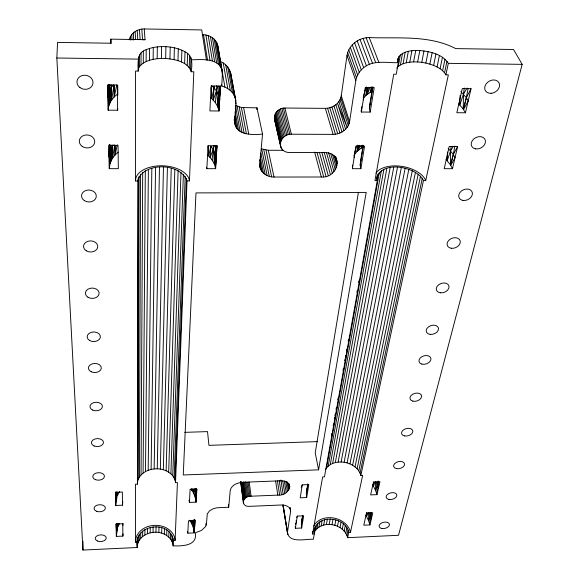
<?xml version="1.0" encoding="UTF-8"?>
<svg xmlns="http://www.w3.org/2000/svg" width="579" height="579" viewBox="0 0 579 579"><rect width="100%" height="100%" fill="white"/><g stroke="black" fill="none" stroke-linecap="round" stroke-linejoin="round"><path stroke-width="0.87" d="M137.295 542.067L135.486 542.147L135.493 484.203L137.411 484.131L137.578 481.692L138.222 178.672C146.386 161.932 180.67 163.184 187.024 180.916L175.531 482.647L177.427 482.575L175.119 540.323L173.331 540.402C169.965 518.495 131.73 524.871 137.288 547.51L82.935 550.05L56.836 58.009L57.567 42.405L110.98 43.237L110.871 39.14L145.025 39.69L144.222 28.95C137.57 28.755 130.622 33.126 129.189 39.857M138.222 178.672L138.012 180.981L135.544 180.988L135.566 71.058L138.229 71.094C138.265 63.162 136.427 52.523 146.197 49.678C152.4 47.051 159.239 46.363 165.912 46.653C172.528 47.102 179.208 48.506 185.019 51.806C193.002 55.309 192.264 64.515 191.186 71.738L193.813 71.767L189.463 180.909L187.024 180.916M137.411 484.131L138.012 180.981M138.229 71.094L138.482 56.959M137.288 547.51L137.455 539.642M137.44 545.092L138.077 542.718L138.091 537.269M137.578 481.692L138.258 479.303L139.09 176.436M138.453 68.915L139.394 66.824L139.43 54.882M117.79 108.519L117.609 110.249L108.215 110.176L108.874 105.392L110.85 101.057L114.099 96.99L114.135 85.243L114.353 96.773L116.712 84.968M109.33 144.808L109.322 168.67L108.881 145.43L118.044 145.459L118.333 168.67L109.322 168.67L109.952 163.727L111.841 159.247L114.953 155.027L114.997 145.148M138.077 542.718L139.184 540.468L139.206 535.018M138.258 479.303L139.43 477.045L140.596 174.33M139.394 66.824L141.023 64.87L141.066 52.95M139.184 540.468L140.719 538.398L140.748 532.941M139.43 477.045L141.059 474.961L142.695 172.419M141.023 64.87L143.281 63.097L143.346 51.198M82.935 550.05L82.992 541.3M140.719 538.398L142.637 536.552L142.68 531.102M141.059 474.961L143.1 473.115L145.315 170.747M143.281 63.097L146.111 61.562L146.197 49.678M206.471 167.215L206.862 168.677L215.656 168.677L214.433 164.277L213.311 146.002M142.637 536.552L144.895 534.989L144.945 529.539M143.1 473.115L145.503 471.552L148.383 169.357M146.111 61.562L149.425 60.303L149.541 48.433M219.043 110.987L220.505 86.068L211.183 85.967L209.88 110.922L219.043 110.987L217.747 106.71L216.618 85.757M259.689 165.471C260.152 172.585 267.303 177.268 274.026 177.044L321.323 177C338.085 178.607 344.418 152.48 324.66 152.588L289.312 152.509C286.055 152.516 282.632 150.938 281.141 147.927L275.076 121.547C272.21 115.112 278.036 107.607 284.904 108.034L325.347 108.353C332.636 108.432 340.09 103.236 341.255 95.81L347.016 55.468C348.63 45.053 358.922 37.425 369.243 37.592C398.005 38.684 429.111 34.791 455.709 48.6L513.544 49.497L522.164 64.356L398.526 535.3L347.632 537.674C344.281 523.496 321.28 519.117 314.173 532.441C314.911 513.58 345.46 515.911 348.775 532.325L347.632 537.674M108.36 84.621L108.215 110.176L107.73 84.896L117.298 84.99L117.609 110.249M109.467 144.96L109.105 157.148L109.279 144.772M144.895 534.989L147.428 533.744L147.493 528.294M145.503 471.552L148.188 470.314L151.828 168.279M149.425 60.303L153.145 59.348L153.283 47.492M315.128 527.064L314.1 531.558L314.296 533.91L312.566 533.99L322.641 476.922L324.472 476.85L377.276 180.641L374.953 180.648L393.749 74.199L396.246 74.228L398.309 62.662C386.902 63.097 373.397 59.601 363.699 67.671C359.675 70.913 356.635 75.487 355.796 80.64L349.593 121.619C348.297 129.247 340.568 134.437 333.099 134.386L291.346 134.205C284.369 133.771 278.202 141.298 281.141 147.927M108.143 85.236L107.976 97.648L108.208 85.077M147.428 533.744L150.164 532.854L150.243 527.404M148.188 470.314L151.097 469.431L155.556 167.548M153.145 59.348L157.162 58.711L157.336 46.87M115.829 492.034L115.597 498.932L116.017 501.913L115.467 492.309L122.35 492.034L122.509 505.185L115.72 505.467L115.467 492.309M150.164 532.854L153.03 532.333L153.124 526.883M151.097 469.431L154.144 468.925L159.457 167.179M157.162 58.711L161.375 58.421L161.584 46.588M116.408 524.053L116.596 532.861L116.075 524.024L122.741 523.734L122.893 536.103L116.307 536.4L116.075 524.024M314.296 533.91L313.34 539.281C306.747 538.644 288.154 543.963 287.517 531.913L290.615 511.409C290.976 506.451 284.832 504.722 280.866 505.011L249.983 506.321C239.778 507.334 242.565 495.298 251.105 496.203L277.84 495.11C290.202 496.312 295.051 479.636 279.795 480.838L242.912 482.278C237.824 482.553 231.311 484.847 230.232 490.478L228.712 507.218L216.821 507.805L213.506 508.615L209.453 510.873L207.282 513.928L206.464 523.742L205.494 526.658L201.441 530.473L195.188 532.832C198.004 546.004 181.459 546.214 173.121 545.838C172.448 537.45 163.777 532.224 155.954 532.202L156.069 526.752M175.531 482.647C174.655 473.875 165.326 468.896 157.256 468.809L163.444 167.186M191.186 71.738C187.893 61.497 174.996 59.398 165.674 58.479L165.912 46.653M158.856 532.463L158.986 527.013M160.34 469.091L167.403 167.555M169.944 58.892L170.219 47.065M161.664 533.107L161.809 527.657M163.329 469.75L171.232 168.286M174.076 59.63L174.388 47.811M447.422 152.024L447.176 160.752L450.411 164.87L452.481 168.706L444.202 168.699L449.224 146.436L457.634 146.458L452.481 168.706M164.306 534.113L164.458 528.67M166.13 470.785L174.836 169.357M177.97 60.686L178.31 48.868M110.85 101.057L111.074 85.156M111.841 159.247L112.102 145.04M166.701 535.459L166.868 530.017M168.684 472.153L178.115 170.74M181.517 62.04L181.886 50.207M460.102 95.455L459.791 105.052L463.222 109.062L465.436 112.789L456.831 112.724L462.274 88.587L471.024 88.674L465.436 112.789M168.793 537.117L168.974 531.674M170.906 473.832L180.988 172.404M184.629 63.647L185.019 51.806M371.566 512.856L371.356 518.9L368.917 512.422M170.523 539.035L170.711 533.592M172.752 475.772L183.377 174.308M187.212 65.463L187.625 53.615M171.84 541.162L172.043 535.727M174.163 477.928L185.208 176.392M189.203 67.454L189.637 55.598M172.716 543.449L172.926 538.021M175.097 480.237L186.438 178.614M190.542 69.567L190.983 57.69M378.724 481.062L378.456 488.249L375.901 481.75M173.121 545.838L173.331 540.402M194.008 520.036L193.466 528.258L194.283 532.875L187.813 533.165L187.553 531.638M195.818 488.756L195.239 497.506L196.093 502.138L189.42 502.413L189.015 500.104M117.711 492.049L115.72 505.467M118.217 523.691L116.307 536.4M214.107 86.17L213.231 100.261L217.993 86.047M215.562 145.626L214.519 164.602L216.191 156.54L217.002 145.749L208.056 145.72L206.862 168.677M218.985 86.133L217.842 107.028L219.629 97.887L220.505 86.068M116.574 492.208L116.162 500.227L115.771 495.349L116.451 492.121M117.132 523.517L116.734 531.182L116.365 526.687L117.016 523.474M187.813 533.165L188.457 520.861L195.007 520.572L194.283 532.875L194.877 519.826L194.645 526.76L194.356 519.804M189.42 502.413L190.107 489.335L196.86 489.067L196.093 502.138L196.679 489.132L196.469 495.646L196.194 488.966M194.052 519.833L194.153 532.123L194.566 525.949L193.104 520.145M195.84 488.886L195.955 501.385L196.39 494.828L194.87 489.002M216.749 145.93L215.453 167.968L216.191 156.54L213.289 149.527L210.857 146.306L208.701 155.968L212.102 160.028L214.433 164.277L215.222 153.254L216.64 145.865M220.237 86.278L218.833 110.292L219.767 98.633C218.782 93.443 215.482 88.992 211.53 85.62M215.656 168.677L217.002 145.749M260.203 168.055L259.812 163.987L262.526 134.075C252.784 135.175 234.206 135.392 234.719 120.917C234.473 111.733 238.91 100.775 232.44 92.734C229.733 89.419 225.919 87.161 221.793 86.083L222.423 72.259L217.986 46.841C217.161 39.408 209.649 34.371 202.476 34.791M122.893 536.103L123.037 533.845M122.509 505.185L122.755 501.414M361.079 110.48L361.368 112.029L370.191 112.094L369.445 108.736L369.677 105.175L372.659 86.937M109.858 84.657L108.874 105.392C107.723 98.235 107.593 90.143 113.564 85.004M210.857 146.306L210.119 157.654L214.519 145.459M110.864 144.815L109.952 163.727C108.924 157.148 108.852 149.787 113.897 144.743M357.417 145.184L356.997 151.488L353.87 155.447M192.185 488.966L192.076 490.601L191.75 488.85M366.565 87.038L365.964 95.397L363.301 98.575M352.654 165.087L352.387 168.692L360.862 168.692L360.189 165.232L360.456 161.563L362.99 146.038M361.774 106.637L361.368 112.029L365.248 87.574L374.215 87.668L370.191 112.094M397.469 62.344C397.397 51.299 411.51 50.076 419.826 50.525C430.139 51.509 442.298 54.057 448.327 63.343L445.888 74.836L448.356 74.865L425.739 180.576L423.444 180.576C416.714 166.296 380.627 159.681 376.589 178.897M256.837 109.612L256.989 107.824L241.385 107.542L235.32 105.219L240.147 131.505M354.16 157.517L354.449 154.086M363.294 99.906L363.663 95.615M111.667 85.055L109.844 103.265L108.845 84.592M112.514 145.076L110.878 161.527L109.974 144.859M306.689 497.556L308.824 484.609L302.26 484.869L300.204 497.824L306.689 497.556L306.349 493.887L307.724 483.906M377.059 176.226L377.276 180.641M295.254 526.579L295.37 528.301L301.673 528.012L301.355 524.357L302.6 515.209M220.136 86.228L218.594 94.703L217.747 106.71L215.308 102.57L216.568 91.084M212.102 160.028L213.289 149.527M451.164 146.436L450.592 150.793L450.411 164.87L453.321 154.434L454.884 146.031M464.286 88.03L463.468 94.153L463.222 109.062L466.363 97.692L468.107 88.384M194.095 489.038L193.545 493.062L195.239 497.506L194.464 489.11M192.315 520.333L191.83 523.843L193.466 528.258L192.727 520.34M359.139 145.249L358.379 150.381L360.225 145.546M368.418 87.465L367.39 94.334L370.133 87.089M362.28 145.199L361.875 147.754L362.895 145.307M367.897 87.545L365.964 95.397L370.994 91.822L371.667 87.545M295.37 528.301L297.309 516.099L303.678 515.824L301.673 528.012M352.387 168.692L355.955 146.161L364.575 146.183L360.862 168.692M113.998 85.222L111.566 100.16L111.255 87.682M301.355 524.357L302.781 515.643M306.349 493.887L307.905 484.391M360.189 165.232L363.446 145.358M369.445 108.736L373.014 86.973M114.707 145.112L112.529 158.32L112.232 146.827M358.423 192.286L315.222 452.829L318.588 469.837L183.254 474.983L195.97 192.901L366.196 192.409L318.588 469.837M370.763 512.965L368.7 520.905L369.959 524.921L363.771 525.204L366.507 513.074L372.767 512.799L369.959 524.921L370.328 515.484L370.907 512.878M377.993 481.279L375.655 490.608L376.98 494.64L370.611 494.907L373.513 482.032L379.954 481.779L376.98 494.64L377.37 484.818L378.094 481.598M314.108 530.791L314.383 529.257M397.484 61.208L397.954 58.551M331.449 435.328L331.767 433.555M333.186 425.558L333.504 423.785M334.293 419.341L334.611 417.568M334.923 415.787L335.241 414.014M336.03 409.57L336.348 407.797M337.767 399.799L338.085 398.026M342.985 370.488L343.304 368.714M344.722 360.717L345.041 358.944M345.352 357.163L345.67 355.39M346.459 350.946L346.778 349.173M348.196 341.176L348.515 339.403M356.888 292.323L357.207 290.549M358.625 282.552L358.944 280.779M376.799 180.402L377.906 174.185M397.867 61.975L398.815 56.662M315.36 530.429L316.322 525.052M325.702 469.301L326.527 467.955L379.361 172.332M396.767 68.177L398.28 66.455L400.335 54.954M316.952 528.634L317.922 523.257M326.527 467.955L328.199 466.16L381.373 170.704M398.28 66.455L400.407 64.964L402.47 53.478M318.906 527.122L319.883 521.744M328.199 466.16L330.254 464.647L383.891 169.357M400.407 64.964L403.078 63.733L405.162 52.262M321.171 525.913L322.156 520.535M330.254 464.647L332.643 463.446L386.844 168.315M403.078 63.733L406.226 62.8L408.333 51.343M323.683 525.044L324.681 519.667M332.643 463.446L335.299 462.592L390.159 167.606M406.226 62.8L409.766 62.177L411.893 50.735M326.375 524.545L327.388 519.168M335.299 462.592L338.143 462.1L393.742 167.244M409.766 62.177L413.601 61.895L415.758 50.46M329.169 524.415L330.204 519.045M338.143 462.1L341.111 461.991L397.498 167.251M413.601 61.895L417.64 61.953L419.826 50.525M332.006 524.668L333.048 519.298M341.111 461.991L344.121 462.259L401.327 167.606M417.64 61.953L421.765 62.344L423.98 50.923M334.807 525.298L335.863 519.928M348.775 532.325L350.49 532.246L362.657 475.366L360.847 475.439C359.183 469.004 353.226 464.669 347.096 462.903L405.134 168.315M445.888 74.836C441.791 67.779 433.367 64.928 425.869 63.068L428.12 51.64M337.485 526.275L338.563 520.912M349.955 463.909L408.825 169.357M429.864 64.095L432.144 52.667M117.255 144.699L115.199 154.803L115.033 145.112M339.989 527.592L341.074 522.222M352.618 465.241L412.291 170.704M433.628 65.405L435.936 53.977M342.232 529.199L343.34 523.836M355.021 466.877L415.447 172.318M437.065 66.969L439.41 55.526M344.172 531.066L345.287 525.703M357.098 468.766L418.212 174.163M440.083 68.735L442.457 57.292M345.75 533.136L346.872 527.78M358.792 470.857L420.506 176.19M442.609 70.674L445.005 59.217M346.915 535.358L348.044 530.002M360.051 473.101L422.265 178.346M444.563 72.722L446.981 61.251M360.847 475.439L423.444 180.576M370.227 92.213L371.363 86.908M358.517 145.372L356.997 151.488L361.137 148.159L361.709 145.51M214.469 86.249L211.748 98.611L215.308 102.57M363.228 97.482L366.044 87.118M354.58 152.849L356.476 145.915M301.746 520.441L302.426 518.205M306.732 489.95L307.659 486.961M360.456 161.563L360.963 160.18M369.677 105.175L370.321 103.511M375.243 481.742L373.448 486.295L375.655 490.608L375.547 481.858M368.237 512.487L366.587 516.613L368.7 520.905L368.577 512.502M370.994 91.822L372.673 87.74M295.442 524.205L296.332 522.236L296.159 520.507M301.196 487.156L302.26 484.869M119.6 523.344L118.094 526.391L117.363 523.416M296.643 517.438L297.309 516.099M119.513 491.6L117.573 495.414L116.806 492.136M471.024 88.674L466.363 97.692L463.569 109.641L468.208 100.833L466.363 97.692L460.891 91.706M457.634 146.458L453.321 154.434L450.737 165.471L455.036 157.669L453.321 154.434L448.153 148.289M466.985 88.051L463.468 94.153L459.791 105.052L458.517 103.945M453.27 146.364L450.592 150.793L447.176 160.752L445.968 159.623M114.953 155.027L118.261 152.045M114.099 96.99L117.544 94.131M361.137 148.159L363.265 146.994M143.389 39.777L145.025 39.69M153.03 532.333L155.954 532.202M154.144 468.925L157.256 468.809M317.487 441.618L208.947 445.352L207.514 431.608L184.708 432.354M267.18 175.64L261.665 148.861L268.301 150.272L283.587 150.308M161.375 58.421L165.674 58.479M56.836 58.009L138.251 59.116M191.642 59.847C202.057 59.456 220.425 57.705 222.423 72.259M448.327 63.343L522.164 64.356M144.222 28.95L201.716 29.934L206.413 60.042M421.765 62.344L425.869 63.068M344.121 462.259L347.096 462.903M220.447 61.468C225.969 63.835 230.326 68.981 231.057 75.031L235.856 100.876M210.416 97.547L211.748 98.611L211.067 87.581M207.427 154.875L208.701 155.968L208.042 145.85M372.413 484.855L373.448 486.295L373.433 481.996M365.581 515.18L366.587 516.613L366.558 512.502M191.027 488.842L193.545 493.062L193.082 488.973M189.731 520.224L191.83 523.843L191.432 520.398M369.243 37.592L378.883 62.402M366.145 37.765L375.677 62.583M363.055 38.388L372.478 63.227M360.044 39.444L369.359 64.312M357.2 40.906L366.413 65.803M354.587 42.737L363.699 67.671M352.271 44.88L361.296 69.864M350.317 47.29L359.255 72.317M348.768 49.903L357.641 74.98M347.661 52.653L356.476 77.774M347.016 55.468L355.796 80.64M341.255 95.81L349.593 121.619M340.792 97.8L349.108 123.638M340.003 99.733L348.276 125.607M338.889 101.564L347.118 127.467L337.492 103.25L345.598 129.233M335.842 104.741L343.948 130.695M333.974 106.015L342.015 131.99M331.941 107.028L339.916 133.032M329.791 107.766L337.687 133.785M327.576 108.215L335.4 134.241M325.347 108.353L333.099 134.386M336.261 158.299L336.761 159.999M335.755 156.808L337.246 161.91M335.4 156.511L335.9 158.212M335.103 156.236L337.34 163.9M334.069 155.686L337.043 165.912M332.411 154.238L336.37 167.896M330.66 153.551L335.328 169.785M328.582 152.726L333.96 171.543M326.476 152.567L332.295 173.114M324.131 152.183L330.377 174.46M321.837 152.4L328.264 175.546M319.413 152.32L326.013 176.342M317.14 152.798L323.675 176.834M314.621 152.096L321.323 177M397.78 60.563L398.309 62.662M284.904 108.034L291.346 134.205M283.399 108.128L289.797 134.299M281.915 108.425L288.262 134.61M280.482 108.924L286.786 135.117M279.143 109.605L285.389 135.812M277.92 110.451L284.13 136.673M276.849 111.443L283.022 137.686M275.959 112.558L282.096 138.815M275.271 113.766L281.38 140.046M274.801 115.04L280.88 141.341M274.555 116.343L280.627 142.658M281.416 147.29L281.821 149.049M274.41 117.776L280.475 144.106M274.403 119.071L280.677 146.711M268.301 150.272L274.026 177.044M265.985 150.106L271.638 176.885M256.989 107.824L262.526 134.075M263.756 149.635L269.336 176.414M260.818 152.986L265.218 174.576M260.181 156.851L263.503 173.251M259.645 159.623L262.07 171.702M259.754 163.915L260.963 169.951M243.636 107.716L248.731 134.017M241.385 107.542L246.415 133.843M239.221 107.064L244.172 133.365M237.18 106.283L242.073 132.577M230.456 72.194L235.24 97.996M235.443 101.224L235.921 103.815M229.335 69.494L234.09 95.26M227.728 67.012L232.44 92.734M235.11 111.79L238.461 130.181M225.672 64.805L230.319 90.498M234.835 116.372L237.05 128.618M234.683 119.875L235.942 126.873M234.408 119.173L234.719 120.917M234.14 119.484L235.175 124.977M223.219 62.937L227.793 88.609M217.545 44.721L224.927 87.125M218.819 53.398L217.986 46.841M219.123 55.157L219.427 56.908M219.731 58.667L220.042 60.419M220.346 62.177L220.65 63.929M221.417 68.322L221.721 70.073M222.025 71.832L222.488 74.467M216.749 42.687L221.156 68.032M215.598 40.798L219.977 66.122M214.136 39.104L218.471 64.399M221.496 84.31L221.793 86.083M289.406 484.08L289.833 486.99M288.914 483.769L289.659 488.169M288.147 483.183L289.196 489.342M212.392 37.649L216.669 62.923M286.96 481.677L288.443 490.471M285.816 481.858L287.437 491.535M290.202 507.718L290.644 510.352M290.028 507.899L290.615 511.409M210.409 36.463L214.621 61.721M284.289 481.062L286.192 492.505M282.718 481.026L284.752 493.344M208.237 35.58L212.377 60.831M280.851 479.962L283.153 494.046M279.158 480.49L281.437 494.582M283.117 504.779L287.517 531.913M287.792 534.562L282.95 505.264L287.481 533.266M205.929 35.022L209.989 60.274M277.392 480.845L279.65 494.936M275.604 481.011L277.84 495.11M203.54 34.812L207.514 60.064M249.18 482.046L251.105 496.203M248.044 482.148L249.954 496.304M246.915 482.365L248.818 496.529M245.72 481.808L247.725 496.854M244.714 482.227L246.697 497.274M243.679 481.858L245.778 497.795M242.891 482.445L244.968 498.381M242.116 482.213L244.302 499.033M241.501 482.025L243.795 499.728M241.052 481.866L243.448 500.459M240.777 481.714L243.433 501.414M240.582 481.627L243.412 503.412M228.401 504.555L228.712 507.218M205.994 523.438L206.167 525.211M141.804 29.08L142.572 39.828M139.445 29.558L140.118 39.415M137.209 30.369L137.788 39.336M135.139 31.498L135.638 39.575M133.3 32.902L133.727 40.089M131.73 34.559L132.041 39.958M130.47 36.419L130.673 40.023M231.057 75.031L231.093 76.479M110.871 39.14L110.944 43.657M117.703 85.193L117.827 95.094M123.023 523.503L123.045 525.276M312.566 533.99A19.418 15.423 13.7 0 1 312.356 531.529M313.68 526.079A19.418 15.423 13.7 0 1 333.468 517.981A19.418 15.423 13.7 0 1 350.49 532.246M135.486 542.147A19.838 16.125 -1.9 0 1 154.47 525.341A19.838 16.125 -1.9 0 1 175.119 540.323M135.544 180.988A27.003 15.423 2.2 0 1 161.244 165.782A27.003 15.423 2.2 0 1 189.463 180.909M375.887 173.193A26.221 14.518 9.8 0 1 401.79 166.383A26.221 14.518 9.8 0 1 425.739 180.576M421.867 364.104A6.174 4.212 -16.8 0 0 430.979 359.038A6.174 4.212 -16.8 0 0 421.99 356.628A6.174 4.212 -16.8 0 0 421.867 364.104M412.834 401.131A5.971 3.959 -15.6 0 0 421.628 396.333A5.971 3.959 -15.6 0 0 412.885 394.125A5.971 3.959 -15.6 0 0 412.834 401.131M381.742 528.475A5.276 3.134 -12.5 0 0 389.464 524.56A5.276 3.134 -12.5 0 0 381.612 522.982A5.276 3.134 -12.5 0 0 381.742 528.475M388.842 499.387A5.428 3.315 -13.1 0 0 396.81 495.284A5.428 3.315 -13.1 0 0 388.748 493.569A5.428 3.315 -13.1 0 0 388.842 499.387M396.369 468.577A5.595 3.51 -13.8 0 0 404.591 464.264A5.595 3.51 -13.8 0 0 396.318 462.397A5.595 3.51 -13.8 0 0 396.369 468.577M404.345 435.886A5.776 3.727 -14.6 0 0 412.849 431.341A5.776 3.727 -14.6 0 0 404.345 429.314A5.776 3.727 -14.6 0 0 404.345 435.886M97.663 541.068A5.515 3.329 -3 0 0 106.239 538.267A5.515 3.329 -3 0 0 98.336 535.286A5.515 3.329 -3 0 0 97.663 541.068M96.534 511.264A5.681 3.539 -2.6 0 0 105.371 508.333A5.681 3.539 -2.6 0 0 97.229 505.134A5.681 3.539 -2.6 0 0 96.534 511.264M95.332 479.622A5.855 3.756 -2.3 0 0 104.444 476.553A5.855 3.756 -2.3 0 0 96.049 473.108A5.855 3.756 -2.3 0 0 95.332 479.622M94.066 445.968A6.043 4.002 -1.9 0 0 103.467 442.754A6.043 4.002 -1.9 0 0 94.79 439.041A6.043 4.002 -1.9 0 0 94.066 445.968M92.705 410.098A6.239 4.27 -1.4 0 0 102.418 406.726A6.239 4.27 -1.4 0 0 93.451 402.716A6.239 4.27 -1.4 0 0 92.705 410.098M91.258 371.798A6.456 4.567 -0.8 0 0 101.296 368.251A6.456 4.567 -0.8 0 0 92.018 363.901A6.456 4.567 -0.8 0 0 91.258 371.798M475.605 148.875A7.476 5.776 -27.5 0 0 485.419 140.719A7.476 5.776 -27.5 0 0 473.977 138.786A7.476 5.776 -27.5 0 0 475.605 148.875M462.983 200.414A7.143 5.399 -24.3 0 0 472.37 192.8A7.143 5.399 -24.3 0 0 461.318 191.092A7.143 5.399 -24.3 0 0 462.983 200.414M451.258 248.261A6.854 5.045 -21.7 0 0 460.254 241.146A6.854 5.045 -21.7 0 0 449.565 239.626A6.854 5.045 -21.7 0 0 451.258 248.261M440.344 292.808A6.586 4.719 -19.6 0 0 448.978 286.127A6.586 4.719 -19.6 0 0 438.636 284.781A6.586 4.719 -19.6 0 0 440.344 292.808M430.161 334.38A6.347 4.422 -17.9 0 0 438.462 328.098A6.347 4.422 -17.9 0 0 428.438 326.903A6.347 4.422 -17.9 0 0 430.161 334.38M79.974 87.61A8.063 7.035 9.1 0 0 92.93 83.6A8.063 7.035 9.1 0 0 82.015 75.596A8.063 7.035 9.1 0 0 79.974 87.61M82.218 146.393A7.722 6.485 5.5 0 0 94.645 142.615A7.722 6.485 5.5 0 0 84.194 135.32A7.722 6.485 5.5 0 0 82.218 146.393M84.295 200.602A7.411 6 3.2 0 0 96.23 197.026A7.411 6 3.2 0 0 86.199 190.361A7.411 6 3.2 0 0 84.295 200.602M86.206 250.736A7.129 5.558 1.7 0 0 97.699 247.356A7.129 5.558 1.7 0 0 88.051 241.24A7.129 5.558 1.7 0 0 86.206 250.736M87.986 297.251A6.868 5.168 0.6 0 0 99.06 294.045A6.868 5.168 0.6 0 0 89.774 288.414A6.868 5.168 0.6 0 0 87.986 297.251M89.636 340.524A6.63 4.813 -0.3 0 0 100.326 337.47A6.63 4.813 -0.3 0 0 91.366 332.281A6.63 4.813 -0.3 0 0 89.636 340.524M491.115 93.306A7.86 6.188 -31.6 0 0 499.033 82.877A7.86 6.188 -31.6 0 0 486.28 83.723A7.86 6.188 -31.6 0 0 491.115 93.306"/></g></svg>
